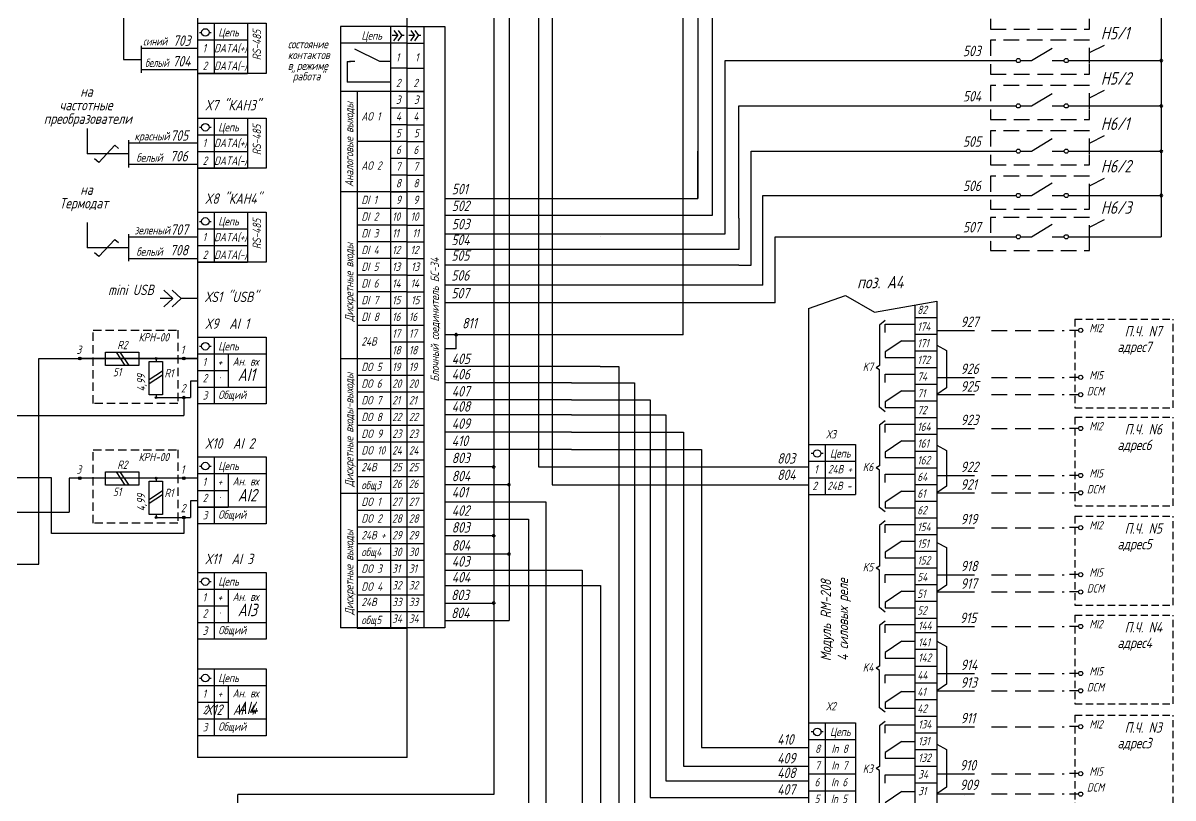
# Model space of a CAD drawing. Header units: millimetres. Extents: x 1283 to 2754, y -38 to 739.
# Drawn here: x 1430.7 to 1706.3, y 59.9 to 245.5 of the extents above; entities that cross this region are included whole.
import ezdxf

# ---------------------------------------------------------------- set-up
doc = ezdxf.new("R2010")
doc.units = ezdxf.units.MM
doc.linetypes.add('HIDDEN', pattern=[0.375, 0.25, -0.125])
doc.layers.add('MAIN', color=7, linetype='Continuous', lineweight=50)
doc.layers.add('АСУТП', color=7, linetype='Continuous')
doc.styles.add('GOST тип А', font='GOST_A.TTF', dxfattribs={"oblique": 15})
doc.styles.get("Standard").update_dxf_attribs({"font": 'GOST_A.TTF', "oblique": 15})
doc.styles.add('АСУТП', font='GOST_A.TTF', dxfattribs={"oblique": 15})

msp = doc.modelspace()

# ---------------------------------------------------------------- hatches: boundary and pattern name
h = msp.add_hatch(color=256)
edge = h.paths.add_edge_path()
edge.add_arc((1444.33, 165.16), 0.327, 0, 360)
h = msp.add_hatch(color=256)
edge = h.paths.add_edge_path()
edge.add_arc((1469.26, 165.16), 0.327, 0, 360)
h = msp.add_hatch(color=256)
edge = h.paths.add_edge_path()
edge.add_arc((1469.26, 155.77), 0.327, 0, 360)
h = msp.add_hatch(color=256)
edge = h.paths.add_edge_path()
edge.add_arc((1469.26, 155.77), 0.327, 0, 360)
h = msp.add_hatch(color=256)
edge = h.paths.add_edge_path()
edge.add_arc((1444.33, 136.47), 0.327, 0, 360)
h = msp.add_hatch(color=256)
edge = h.paths.add_edge_path()
edge.add_arc((1469.26, 136.47), 0.327, 0, 360)
h = msp.add_hatch(color=256)
edge = h.paths.add_edge_path()
edge.add_arc((1469.26, 127.08), 0.327, 0, 360)

# ---------------------------------------------------------------- linework, layer by layer
at = {"color": 7, "lineweight": 30}
for p, q in [((1472.49, 322.48), (1472.49, 69.56)), ((1522.79, 69.56), (1522.79, 322.48)), ((1472.97, 243.26), (1473.5, 243.26)), ((1475.3, 243.26), (1475.82, 243.26)), ((1520.5, 242.49), (1519.18, 242.49)), ((1522.03, 242.49), (1521.5, 242.49)), ((1472.97, 220.54), (1473.5, 220.54)), ((1475.3, 220.54), (1475.82, 220.54)), ((1472.97, 198), (1473.5, 198)), ((1475.3, 198), (1475.82, 198)), ((1472.97, 168.08), (1473.5, 168.08)), ((1475.3, 168.08), (1475.82, 168.08)), ((1472.97, 139.39), (1473.5, 139.39)), ((1475.3, 139.39), (1475.82, 139.39)), ((1472.97, 111.72), (1473.5, 111.72)), ((1475.3, 111.72), (1475.82, 111.72)), ((1472.97, 88.62), (1473.5, 88.62)), ((1475.3, 88.62), (1475.82, 88.62)), ((1522.79, 69.56), (1472.49, 69.56))]:
    msp.add_line(p, q, dxfattribs=at)
at = {"color": 7}
for p, q in [((1543.5, 278.39), (1543.5, 66.91)), ((1547.17, 274.69), (1547.17, 102.37)), ((1588.91, 170.86), (1588.91, 268.95)), ((1703.45, 269.27), (1703.45, 194.31)), ((1592.41, 258.25), (1592.41, 203.48)), ((1595.95, 199.51), (1595.95, 247.4)), ((1686.39, 238.5), (1689.86, 240.24)), ((1672.34, 236.52), (1677.34, 239.52)), ((1598.95, 236.55), (1668.7, 236.55)), ((1598.95, 195.05), (1598.95, 236.55)), ((1669.7, 236.52), (1672.34, 236.52)), ((1677.34, 236.52), (1680.17, 236.52)), ((1681.17, 236.51), (1703.44, 236.51)), ((1518.84, 231.34), (1508.35, 231.34)), ((1686.39, 227.65), (1689.86, 229.4)), ((1672.34, 225.67), (1677.34, 228.67)), ((1602.2, 225.7), (1668.7, 225.7)), ((1602.2, 198.76), (1602.2, 225.7)), ((1669.7, 225.67), (1672.34, 225.67)), ((1677.34, 225.67), (1680.17, 225.67)), ((1681.17, 225.66), (1703.44, 225.66)), ((1672.34, 214.82), (1677.34, 217.82)), ((1686.39, 216.8), (1689.86, 218.55)), ((1452.72, 216.23), (1448.88, 212.09)), ((1452.72, 216.23), (1453.61, 215.49)), ((1448.88, 212.09), (1447.85, 212.98)), ((1592.41, 203.48), (1592.41, 214.85)), ((1605.2, 214.85), (1668.7, 214.85)), ((1605.2, 187.5), (1605.2, 214.85)), ((1669.7, 214.82), (1672.34, 214.82)), ((1677.34, 214.82), (1680.17, 214.82)), ((1681.17, 214.81), (1703.44, 214.81)), ((1672.34, 204.21), (1677.34, 207.21)), ((1686.39, 206.61), (1689.86, 208.36)), ((1607.95, 182.75), (1607.95, 204.2)), ((1669.7, 204.21), (1672.34, 204.21)), ((1677.34, 204.21), (1680.17, 204.21)), ((1681.17, 204.2), (1703.44, 204.2)), ((1602.2, 198.76), (1602.2, 191.25)), ((1686.39, 196.72), (1689.86, 198.46)), ((1672.34, 194.31), (1677.34, 197.31)), ((1452.72, 193.7), (1448.88, 189.56)), ((1452.72, 193.7), (1453.61, 192.96)), ((1562.55, 195.05), (1569.07, 195.05)), ((1610.95, 178.5), (1610.95, 194.3)), ((1669.7, 194.31), (1672.34, 194.31)), ((1677.34, 194.31), (1680.17, 194.31)), ((1681.17, 194.31), (1703.45, 194.31)), ((1448.88, 189.56), (1447.85, 190.44)), ((1602.2, 187.5), (1605.2, 187.5)), ((1466.61, 179.51), (1463.54, 179.51)), ((1472.65, 179.5), (1468.55, 179.5)), ((1618.91, 177.11), (1627.75, 180.25)), ((1627.75, 180.25), (1634.75, 176.25)), ((1634.75, 176.25), (1649.66, 178.9)), ((1637.28, 174.24), (1635.91, 173.17)), ((1649.66, 171.87), (1658.69, 171.87)), ((1683.65, 171.9), (1681.45, 171.9)), ((1649.66, 168.37), (1652.01, 167.11)), ((1531.79, 130.84), (1547.3, 130.84)), ((1547.3, 130.84), (1556.01, 130.84)), ((1556.01, 130.84), (1556.01, 98.68)), ((1531.79, 126.65), (1542.11, 126.65)), ((1542.11, 126.65), (1551.87, 126.65)), ((1551.87, 126.65), (1551.87, 102.66)), ((1543.5, 122.7), (1531.79, 122.7)), ((1547.17, 118.31), (1531.79, 118.31)), ((1531.79, 114.48), (1547.3, 114.48)), ((1547.3, 114.48), (1564.72, 114.48)), ((1564.72, 114.48), (1564.72, 106.61)), ((1531.79, 110.77), (1542.11, 110.77)), ((1542.11, 110.77), (1569.12, 110.77)), ((1531.79, 106.58), (1543.5, 106.58)), ((1531.79, 102.37), (1547.17, 102.37))]:
    msp.add_line(p, q, dxfattribs=at)
for p, q in [((1554.25, 268.75), (1554.25, 232.25)), ((1557.5, 248.5), (1557.5, 232.75)), ((1554.25, 232.25), (1554.25, 139.19)), ((1557.5, 232.75), (1557.5, 134.93)), ((1602.2, 191.25), (1531.79, 191.25)), ((1602.2, 187.5), (1531.79, 187.5)), ((1607.95, 182.75), (1531.79, 182.75)), ((1610.95, 178.5), (1531.79, 178.5)), ((1534.5, 167.5), (1534.5, 170.86)), ((1635.91, 173.17), (1635.91, 163.45)), ((1534.5, 167.5), (1531.79, 167.5)), ((1652.01, 167.11), (1652.01, 158.11)), ((1434.5, 165.16), (1472.49, 165.16)), ((1434.5, 115.87), (1434.5, 165.16)), ((1458.48, 165.16), (1443.99, 165.16)), ((1462.64, 165.16), (1462.64, 164.47)), ((1569.04, 163.23), (1531.79, 163.23)), ((1569.04, 163.23), (1573.5, 163.23)), ((1573.5, 163.23), (1573.5, 51.55)), ((1635.91, 163.45), (1635.16, 162.95)), ((1635.91, 162.45), (1635.16, 162.95)), ((1635.91, 153.48), (1635.91, 162.45)), ((1649.66, 160.62), (1658.69, 160.62)), ((1683.65, 160.64), (1681.45, 160.64)), ((1470.82, 159.76), (1470.82, 155.78)), ((1562.13, 159.36), (1531.79, 159.36)), ((1562.13, 159.36), (1577.25, 159.36)), ((1577.25, 159.36), (1577.25, 55.71)), ((1652.01, 158.11), (1649.66, 156.5)), ((1462.64, 156.45), (1462.64, 155.78)), ((1462.64, 155.78), (1470.82, 155.78)), ((1469.26, 155.77), (1469.26, 151.73)), ((1469.26, 155.77), (1469.26, 151.5)), ((1562.13, 155.24), (1531.79, 155.24)), ((1562.13, 155.24), (1581, 155.24)), ((1581, 155.24), (1581, 60)), ((1649.66, 156.5), (1658.69, 156.5)), ((1683.65, 156.49), (1681.45, 156.49)), ((1562.13, 151.63), (1531.79, 151.63)), ((1562.13, 151.63), (1584.75, 151.63)), ((1584.75, 151.63), (1584.75, 64)), ((1637.28, 152.42), (1635.91, 153.48)), ((1418.86, 151.5), (1469.26, 151.5)), ((1637.28, 150.24), (1635.91, 149.17)), ((1635.91, 149.17), (1635.91, 139.45)), ((1562.13, 147.51), (1531.79, 147.51)), ((1562.13, 147.51), (1589, 147.51)), ((1589, 147.51), (1589, 67.5)), ((1649.66, 148.37), (1658.69, 148.37)), ((1683.65, 148.4), (1681.45, 148.4)), ((1562.13, 143.39), (1531.79, 143.39)), ((1562.13, 143.39), (1593.25, 143.39)), ((1593.25, 143.39), (1593.25, 72)), ((1649.66, 144.37), (1652.01, 143.11)), ((1652.01, 143.11), (1652.01, 134.61)), ((1543.5, 139.19), (1531.79, 139.19)), ((1554.25, 139.19), (1599, 139.19)), ((1599, 139.19), (1618.8, 139.19)), ((1635.91, 139.45), (1635.16, 138.95)), ((1635.91, 138.45), (1635.16, 138.95)), ((1635.91, 129.48), (1635.91, 138.45)), ((1437.5, 136.6), (1418.84, 136.6)), ((1437.5, 123.25), (1437.5, 136.6)), ((1441.75, 136.47), (1441.75, 128.37)), ((1444.33, 136.47), (1441.75, 136.47)), ((1458.48, 136.48), (1443.99, 136.48)), ((1462.64, 136.48), (1462.64, 135.79)), ((1649.66, 137.12), (1658.69, 137.12)), ((1683.65, 137.14), (1681.45, 137.14)), ((1547.17, 134.93), (1531.79, 134.93)), ((1557.5, 134.93), (1611.5, 134.93)), ((1602.68, 134.93), (1618.8, 134.93)), ((1652.01, 134.61), (1649.66, 133)), ((1649.66, 133), (1658.69, 133)), ((1683.65, 132.99), (1681.45, 132.99)), ((1470.82, 131.08), (1470.82, 127.1)), ((1418.86, 128.37), (1441.75, 128.37)), ((1462.64, 127.77), (1462.64, 127.1)), ((1462.64, 127.1), (1470.82, 127.1)), ((1469.26, 127.08), (1469.26, 123.25)), ((1637.28, 128.42), (1635.91, 129.48)), ((1637.28, 126.24), (1635.91, 125.17)), ((1635.91, 125.17), (1635.91, 115.45)), ((1649.66, 124.62), (1658.69, 124.62)), ((1683.65, 124.65), (1681.45, 124.65)), ((1469.26, 123.25), (1437.5, 123.25)), ((1649.66, 121.12), (1652.01, 119.86)), ((1652.01, 119.86), (1652.01, 110.86)), ((1418.86, 115.87), (1434.5, 115.87)), ((1635.91, 115.45), (1635.16, 114.95)), ((1635.91, 114.45), (1635.16, 114.95)), ((1635.91, 105.48), (1635.91, 114.45)), ((1649.66, 113.37), (1658.69, 113.37)), ((1683.65, 113.39), (1681.45, 113.39)), ((1569.12, 110.77), (1569.12, 47.6)), ((1652.01, 110.86), (1649.66, 109.25)), ((1649.66, 109.25), (1658.69, 109.25)), ((1683.65, 109.24), (1681.45, 109.24)), ((1564.72, 106.61), (1564.72, 43.62)), ((1637.28, 104.42), (1635.91, 105.48)), ((1551.87, 102.66), (1551.87, 60.75)), ((1637.28, 102.24), (1635.91, 101.17)), ((1635.91, 101.17), (1635.91, 91.45)), ((1649.66, 100.95), (1658.69, 100.95)), ((1683.65, 100.98), (1681.45, 100.98)), ((1556.01, 98.68), (1556.01, 60.75)), ((1649.66, 97.45), (1652.01, 96.19)), ((1652.01, 96.19), (1652.01, 87.19)), ((1635.91, 91.45), (1635.16, 90.95)), ((1635.91, 90.45), (1635.16, 90.95)), ((1635.91, 81.48), (1635.91, 90.45)), ((1649.66, 89.7), (1658.69, 89.7)), ((1683.65, 89.72), (1681.45, 89.72)), ((1652.01, 87.19), (1649.66, 85.58)), ((1649.66, 85.58), (1658.69, 85.58)), ((1683.65, 85.57), (1681.45, 85.57)), ((1637.28, 80.42), (1635.91, 81.48)), ((1637.28, 78.24), (1635.91, 77.17)), ((1635.91, 77.17), (1635.91, 67.45)), ((1649.66, 76.95), (1658.69, 76.95)), ((1683.65, 76.98), (1681.45, 76.98)), ((1593.25, 72), (1618.91, 72)), ((1649.66, 72.8), (1652.01, 71.54)), ((1652.01, 71.54), (1652.01, 62.49)), ((1543.5, 66.91), (1543.5, 60.75)), ((1589, 67.5), (1618.91, 67.5)), ((1635.91, 67.45), (1635.16, 66.95)), ((1635.91, 66.45), (1635.16, 66.95)), ((1635.91, 57.48), (1635.91, 66.45)), ((1584.75, 64), (1618.91, 64)), ((1649.66, 65.7), (1658.69, 65.7)), ((1683.65, 65.72), (1681.45, 65.72)), ((1482.15, 10.29), (1482.15, 60.75)), ((1543.5, 60.75), (1482.15, 60.75)), ((1551.87, 60.75), (1551.87, 58)), ((1556.01, 60.75), (1556.01, 55)), ((1652.01, 62.49), (1649.66, 60.88)), ((1649.66, 60.88), (1658.69, 60.88)), ((1683.65, 60.82), (1681.45, 60.82)), ((1581, 60), (1618.91, 60)), ((1656.24, 60.56), (1656.24, 60.56))]:
    msp.add_line(p, q)
at = {"lineweight": 30}
for p, q in [((1454.79, 264.69), (1454.79, 236.81)), ((1454.79, 236.81), (1459.02, 236.81)), ((1450.46, 166.68), (1458.48, 166.68)), ((1450.46, 163.51), (1450.46, 166.68)), ((1455.19, 163.51), (1453.09, 166.68)), ((1456.12, 163.51), (1454.01, 166.68)), ((1458.48, 166.68), (1458.48, 163.51)), ((1458.48, 163.51), (1450.46, 163.51)), ((1460.98, 156.45), (1460.98, 164.47)), ((1460.98, 164.47), (1464.15, 164.47)), ((1464.15, 164.47), (1464.15, 156.45)), ((1464.15, 162.12), (1460.98, 160.01)), ((1464.15, 161.19), (1460.98, 159.08)), ((1464.15, 156.45), (1460.98, 156.45)), ((1450.46, 137.99), (1458.48, 137.99)), ((1450.46, 134.82), (1450.46, 137.99)), ((1455.19, 134.82), (1453.09, 137.99)), ((1456.12, 134.82), (1454.01, 137.99)), ((1458.48, 137.99), (1458.48, 134.82)), ((1460.98, 127.77), (1460.98, 135.79)), ((1460.98, 135.79), (1464.15, 135.79)), ((1464.15, 135.79), (1464.15, 127.77)), ((1458.48, 134.82), (1450.46, 134.82)), ((1464.15, 133.43), (1460.98, 131.32)), ((1464.15, 132.5), (1460.98, 130.4)), ((1464.15, 127.77), (1460.98, 127.77))]:
    msp.add_line(p, q, dxfattribs=at)
at = {"color": 7, "lineweight": 30, "ltscale": 0.5}
for p, q in [((1472.49, 245.45), (1488.96, 245.45)), ((1476.49, 245.45), (1476.49, 233.45)), ((1484.49, 245.45), (1484.49, 233.45)), ((1488.96, 245.45), (1488.96, 233.45)), ((1522.79, 244.68), (1506.79, 244.68)), ((1506.79, 244.68), (1506.79, 100.63)), ((1518.79, 244.68), (1518.79, 100.63)), ((1519.6, 243.73), (1520.5, 242.49)), ((1519.6, 241.25), (1520.5, 242.49)), ((1520.6, 243.73), (1521.5, 242.49)), ((1520.6, 241.25), (1521.5, 242.49)), ((1459.02, 240.06), (1459.02, 233.61)), ((1472.49, 241.45), (1484.49, 241.45)), ((1522.79, 240.68), (1506.79, 240.68)), ((1488.96, 233.45), (1472.49, 233.45)), ((1526.79, 229.1), (1506.79, 229.1)), ((1510.79, 229.1), (1510.79, 100.63)), ((1472.49, 222.73), (1488.96, 222.73)), ((1476.49, 222.73), (1476.49, 210.73)), ((1484.49, 222.73), (1484.49, 210.73)), ((1488.96, 222.73), (1488.96, 210.73)), ((1472.49, 218.73), (1484.49, 218.73)), ((1455.98, 217.44), (1455.98, 210.99)), ((1455.98, 214.19), (1446.11, 214.19)), ((1488.96, 210.73), (1472.49, 210.73)), ((1526.79, 205.1), (1506.79, 205.1)), ((1472.49, 200.2), (1488.96, 200.2)), ((1476.49, 200.2), (1476.49, 188.2)), ((1484.49, 200.2), (1484.49, 188.2)), ((1488.96, 200.2), (1488.96, 188.2)), ((1472.49, 196.2), (1484.49, 196.2)), ((1455.98, 194.91), (1455.98, 188.46)), ((1455.98, 191.66), (1446.11, 191.66)), ((1488.96, 188.2), (1472.49, 188.2)), ((1472.49, 170.27), (1488.96, 170.27)), ((1476.49, 170.27), (1476.49, 154.27)), ((1488.96, 170.27), (1488.96, 154.27)), ((1472.49, 166.27), (1488.96, 166.27)), ((1479.84, 166.27), (1479.84, 158.28)), ((1526.79, 165.1), (1506.79, 165.1)), ((1472.49, 158.28), (1488.96, 158.28)), ((1488.96, 154.27), (1472.49, 154.27)), ((1472.49, 141.58), (1488.96, 141.58)), ((1476.49, 141.58), (1476.49, 125.58)), ((1488.96, 141.58), (1488.96, 125.58)), ((1472.49, 137.58), (1488.96, 137.58)), ((1479.84, 137.58), (1479.84, 129.59)), ((1526.79, 132.79), (1506.79, 132.79)), ((1472.49, 129.59), (1488.96, 129.59)), ((1488.96, 125.58), (1472.49, 125.58)), ((1472.49, 113.92), (1488.96, 113.92)), ((1476.49, 113.92), (1476.49, 97.92)), ((1488.96, 113.92), (1488.96, 97.92)), ((1472.49, 109.92), (1488.96, 109.92)), ((1479.84, 109.92), (1479.84, 101.92)), ((1472.49, 101.92), (1488.96, 101.92)), ((1531.79, 100.63), (1506.79, 100.63)), ((1488.96, 97.92), (1472.49, 97.92)), ((1472.49, 90.81), (1488.96, 90.81)), ((1476.49, 90.81), (1476.49, 74.81)), ((1488.96, 90.81), (1488.96, 74.81)), ((1472.49, 86.81), (1488.96, 86.81)), ((1479.84, 86.81), (1479.84, 78.82)), ((1472.49, 78.82), (1488.96, 78.82)), ((1488.96, 74.81), (1472.49, 74.81))]:
    msp.add_line(p, q, dxfattribs=at)
at = {"color": 7, "linetype": 'HIDDEN', "ltscale": 15}
for p, q in [((1662.51, 246.53), (1662.51, 244.08)), ((1686.27, 244.08), (1686.27, 246.53)), ((1662.51, 244.08), (1686.27, 244.08)), ((1662.51, 241.41), (1662.51, 235.79)), ((1686.27, 241.41), (1662.51, 241.41)), ((1686.27, 235.79), (1686.27, 241.41)), ((1662.51, 235.68), (1662.51, 233.23)), ((1686.27, 233.23), (1686.27, 235.68)), ((1662.51, 233.23), (1686.27, 233.23)), ((1662.51, 230.56), (1662.51, 224.94)), ((1686.27, 230.56), (1662.51, 230.56)), ((1686.27, 224.94), (1686.27, 230.56)), ((1662.51, 224.83), (1662.51, 222.38)), ((1686.27, 222.38), (1686.27, 224.83)), ((1662.51, 222.38), (1686.27, 222.38)), ((1662.51, 219.71), (1662.51, 214.09)), ((1686.27, 219.71), (1662.51, 219.71)), ((1686.27, 214.09), (1686.27, 219.71)), ((1662.51, 213.98), (1662.51, 211.53)), ((1686.27, 211.53), (1686.27, 213.98)), ((1662.51, 211.53), (1686.27, 211.53)), ((1662.51, 208.86), (1662.51, 203.24)), ((1686.27, 208.86), (1662.51, 208.86)), ((1686.27, 203.24), (1686.27, 208.86)), ((1662.51, 203.13), (1662.51, 200.89)), ((1686.27, 200.89), (1686.27, 203.13)), ((1662.51, 200.89), (1686.27, 200.89)), ((1662.51, 198.97), (1662.51, 193.34)), ((1686.27, 198.97), (1662.51, 198.97)), ((1686.27, 193.34), (1686.27, 198.97)), ((1662.51, 193.24), (1662.51, 191)), ((1686.27, 191), (1686.27, 193.24)), ((1662.51, 191), (1686.27, 191)), ((1662.8, 171.87), (1680.15, 171.87))]:
    msp.add_line(p, q, dxfattribs=at)
at = {"color": 7, "ltscale": 0.5}
for p, q in [((1472.49, 239.45), (1459.02, 239.45)), ((1472.49, 237.45), (1484.49, 237.45)), ((1472.4, 234.32), (1459.02, 234.32)), ((1522.79, 234.71), (1518.79, 234.71)), ((1472.49, 233.45), (1484.49, 233.45)), ((1522.79, 229.1), (1510.79, 229.1)), ((1522.79, 225.1), (1518.79, 225.1)), ((1522.79, 221.1), (1518.79, 221.1)), ((1455.98, 217.34), (1455.98, 210.89)), ((1472.49, 216.73), (1455.98, 216.73)), ((1522.79, 217.1), (1510.79, 217.1)), ((1472.49, 214.73), (1484.49, 214.73)), ((1522.79, 213.1), (1518.79, 213.1)), ((1472.4, 211.6), (1455.98, 211.6)), ((1472.49, 210.73), (1484.49, 210.73)), ((1522.79, 209.1), (1518.79, 209.1)), ((1518.79, 205.1), (1522.79, 205.1)), ((1607.95, 204.2), (1668.62, 204.2)), ((1531.9, 203.48), (1592.41, 203.48)), ((1522.79, 201.1), (1510.79, 201.1)), ((1531.9, 199.51), (1595.95, 199.51)), ((1522.79, 197.1), (1510.79, 197.1)), ((1472.49, 194.2), (1455.98, 194.2)), ((1522.79, 193.1), (1510.79, 193.1)), ((1531.9, 195.05), (1562.55, 195.05)), ((1569.07, 195.05), (1598.95, 195.05)), ((1610.95, 194.3), (1668.62, 194.3)), ((1472.49, 192.2), (1484.49, 192.2)), ((1472.4, 189.07), (1455.98, 189.07)), ((1472.49, 188.2), (1484.49, 188.2)), ((1522.79, 189.1), (1510.79, 189.1)), ((1522.79, 185.1), (1510.79, 185.1)), ((1522.79, 181.1), (1510.79, 181.1)), ((1526.79, 177.1), (1510.79, 177.1)), ((1526.79, 173.1), (1510.79, 173.1)), ((1588.91, 170.86), (1531.87, 170.86)), ((1588.91, 170.86), (1531.87, 170.86)), ((1526.79, 169.1), (1518.79, 169.1)), ((1468.98, 165.16), (1458.48, 165.16)), ((1472.49, 165.16), (1469.53, 165.16)), ((1526.79, 165.1), (1510.79, 165.1)), ((1472.49, 162.27), (1479.84, 162.27)), ((1526.79, 161.1), (1510.79, 161.1)), ((1472.49, 159.76), (1470.82, 159.76)), ((1472.49, 158.27), (1479.84, 158.27)), ((1526.79, 157.1), (1510.79, 157.1)), ((1526.79, 153.1), (1510.79, 153.1)), ((1526.79, 149.1), (1510.79, 149.1)), ((1526.79, 145.1), (1510.79, 145.1)), ((1526.79, 140.79), (1510.79, 140.79)), ((1468.98, 136.48), (1458.48, 136.48)), ((1472.49, 136.48), (1469.53, 136.48)), ((1526.79, 136.79), (1510.79, 136.79)), ((1472.49, 133.58), (1479.84, 133.58)), ((1526.79, 132.79), (1510.79, 132.79)), ((1526.79, 132.79), (1510.79, 132.79)), ((1472.49, 131.08), (1470.82, 131.08)), ((1472.49, 129.58), (1479.84, 129.58)), ((1526.79, 128.79), (1510.79, 128.79)), ((1526.79, 124.79), (1510.79, 124.79)), ((1526.79, 120.79), (1510.79, 120.79)), ((1526.79, 116.79), (1510.79, 116.79)), ((1526.79, 112.79), (1510.79, 112.79)), ((1526.79, 108.48), (1510.79, 108.48)), ((1472.49, 105.92), (1479.84, 105.92)), ((1526.79, 104.48), (1510.79, 104.48)), ((1472.49, 101.92), (1479.84, 101.92)), ((1522.79, 100.48), (1510.79, 100.48)), ((1472.49, 82.81), (1479.84, 82.81)), ((1472.49, 78.81), (1479.84, 78.81))]:
    msp.add_line(p, q, dxfattribs=at)
at = {"color": 7, "linetype": 'Continuous'}
for p, q in [((1516.22, 236.29), (1510.22, 239.29)), ((1508.35, 236.29), (1509.22, 236.29)), ((1508.35, 236.29), (1508.35, 231.34)), ((1510.22, 236.29), (1508.96, 236.29)), ((1516.22, 236.29), (1516.22, 236.29)), ((1518.73, 236.29), (1516.22, 236.29)), ((1517, 236.29), (1516.22, 236.29)), ((1516.83, 236.29), (1516.38, 236.29))]:
    msp.add_line(p, q, dxfattribs=at)
at = {"color": 1}
msp.add_line((1569.07, 194.3), (1569.07, 194.3), dxfattribs=at)
at = {"color": 7, "lineweight": -3}
for p, q in [((1466.61, 179.51), (1464.44, 181.51)), ((1466.61, 179.51), (1464.44, 177.51)), ((1468.61, 179.51), (1466.44, 181.51)), ((1468.61, 179.51), (1466.44, 177.51))]:
    msp.add_line(p, q, dxfattribs=at)
at = {"linetype": 'HIDDEN', "ltscale": 7}
for p, q in [((1682.76, 174.61), (1682.76, 153.36)), ((1706.26, 153.36), (1706.26, 174.61)), ((1682.76, 153.36), (1706.26, 153.36)), ((1682.76, 151.11), (1682.76, 129.86)), ((1682.76, 151.11), (1706.26, 151.11)), ((1706.26, 129.86), (1706.26, 151.11)), ((1682.76, 129.86), (1706.26, 129.86)), ((1682.76, 127.36), (1682.76, 106.11)), ((1682.76, 127.36), (1706.26, 127.36)), ((1706.26, 106.11), (1706.26, 127.36)), ((1682.76, 106.11), (1706.26, 106.11)), ((1682.76, 103.69), (1682.76, 82.44)), ((1682.76, 103.69), (1706.26, 103.69)), ((1706.26, 82.44), (1706.26, 103.69)), ((1682.76, 82.44), (1706.26, 82.44)), ((1682.76, 79.69), (1682.76, 58.44)), ((1682.76, 79.69), (1706.26, 79.69)), ((1706.26, 58.44), (1706.26, 79.69))]:
    msp.add_line(p, q, dxfattribs=at)
at = {"color": 7, "linetype": 'HIDDEN', "ltscale": 7}
msp.add_line((1682.76, 174.61), (1706.26, 174.61), dxfattribs=at)
at = {"linetype": 'HIDDEN', "ltscale": 15}
for p, q in [((1662.8, 160.62), (1680.15, 160.62)), ((1662.8, 156.5), (1680.15, 156.5)), ((1662.8, 148.37), (1680.15, 148.37)), ((1662.8, 137.12), (1680.15, 137.12)), ((1662.8, 133), (1680.15, 133)), ((1662.8, 124.62), (1680.15, 124.62)), ((1662.8, 113.37), (1680.15, 113.37)), ((1662.8, 109.25), (1680.15, 109.25)), ((1662.8, 100.95), (1680.15, 100.95)), ((1662.8, 89.7), (1680.15, 89.7)), ((1662.8, 85.58), (1680.15, 85.58)), ((1662.8, 76.95), (1680.15, 76.95)), ((1662.8, 65.7), (1680.15, 65.7)), ((1662.8, 60.88), (1680.15, 60.88))]:
    msp.add_line(p, q, dxfattribs=at)
at = {"linetype": 'HIDDEN', "ltscale": 8}
for points in [[(1447.51, 171.95), (1467.81, 171.95), (1467.81, 154.39), (1447.51, 154.39)], [(1447.51, 143.27), (1467.81, 143.27), (1467.81, 125.7), (1447.51, 125.7)]]:
    msp.add_lwpolyline(points, close=True, dxfattribs=at)
at = {"color": 7, "linetype": 'Continuous', "lineweight": 30}
for centre in [(1474.4, 243.26), (1474.4, 220.54), (1474.4, 198), (1474.4, 168.08), (1474.4, 139.39), (1474.4, 111.72), (1474.4, 88.62)]:
    msp.add_circle(centre, 0.9, dxfattribs=at)
at = {"color": 7}
for centre in [(1669.2, 236.52), (1680.67, 236.52), (1669.2, 225.67), (1680.67, 225.67), (1669.2, 214.82), (1680.67, 214.82), (1669.2, 204.21), (1680.67, 204.21), (1669.2, 194.31), (1680.67, 194.31), (1684.15, 171.9)]:
    msp.add_circle(centre, 0.5, dxfattribs=at)
at = {"color": 7, "lineweight": 50, "ltscale": 0.5}
for centre in [(1703.44, 236.51), (1703.44, 225.66), (1703.44, 214.81), (1703.44, 204.2)]:
    msp.add_circle(centre, 0.208, dxfattribs=at)
for centre, radius in [((1444.33, 165.16), 0.327), ((1462.64, 165.16), 0.227), ((1469.26, 165.16), 0.327), ((1684.15, 160.64), 0.5), ((1462.64, 155.78), 0.227), ((1469.26, 155.77), 0.327), ((1469.26, 155.77), 0.327), ((1684.15, 156.49), 0.5), ((1684.15, 148.4), 0.5), ((1444.33, 136.47), 0.327), ((1462.64, 136.47), 0.227), ((1469.26, 136.47), 0.327), ((1684.15, 137.14), 0.5), ((1684.15, 132.99), 0.5), ((1462.64, 127.1), 0.227), ((1469.26, 127.08), 0.327), ((1684.15, 124.65), 0.5), ((1684.15, 113.39), 0.5), ((1684.15, 109.24), 0.5), ((1684.15, 100.98), 0.5), ((1684.15, 89.72), 0.5), ((1684.15, 85.57), 0.5), ((1684.15, 76.98), 0.5), ((1684.15, 76.98), 0.5), ((1684.15, 65.72), 0.5), ((1684.15, 65.72), 0.5), ((1684.15, 60.82), 0.5), ((1684.15, 60.82), 0.5)]:
    msp.add_circle(centre, radius)
at = {"layer": 'АСУТП', "color": 7, "lineweight": 30, "ltscale": 0.5}
for p, q in [((1520.6, 243.73), (1521.5, 242.49)), ((1520.6, 241.25), (1521.5, 242.49)), ((1522.79, 244.68), (1531.79, 244.68)), ((1523.6, 243.73), (1524.5, 242.49)), ((1523.6, 241.25), (1524.5, 242.49)), ((1524.6, 243.73), (1525.5, 242.49)), ((1524.6, 241.25), (1525.5, 242.49)), ((1526.79, 244.68), (1526.79, 100.63)), ((1531.79, 244.68), (1531.79, 100.63)), ((1522.79, 240.68), (1526.79, 240.68)), ((1649.66, 174.92), (1644.41, 174.92))]:
    msp.add_line(p, q, dxfattribs=at)
at = {"layer": 'АСУТП', "color": 7, "lineweight": 30}
for p, q in [((1522.03, 242.49), (1521.5, 242.49)), ((1524.5, 242.49), (1523.18, 242.49)), ((1526.03, 242.49), (1525.5, 242.49)), ((1446.11, 220.28), (1446.11, 214.19)), ((1446.11, 197.75), (1446.11, 191.66))]:
    msp.add_line(p, q, dxfattribs=at)
at = {"layer": 'АСУТП', "color": 7, "ltscale": 0.5}
for p, q in [((1522.79, 234.71), (1526.79, 234.71)), ((1522.79, 229.1), (1526.79, 229.1)), ((1522.79, 225.1), (1526.79, 225.1)), ((1522.79, 221.1), (1526.79, 221.1)), ((1522.79, 217.1), (1526.79, 217.1)), ((1522.79, 213.1), (1526.79, 213.1)), ((1522.79, 209.1), (1526.79, 209.1)), ((1526.79, 205.1), (1522.79, 205.1)), ((1522.79, 201.1), (1526.79, 201.1)), ((1522.79, 197.1), (1526.79, 197.1)), ((1522.79, 193.1), (1526.79, 193.1)), ((1522.79, 189.1), (1526.79, 189.1)), ((1522.79, 185.1), (1526.79, 185.1)), ((1522.79, 181.1), (1526.79, 181.1)), ((1649.66, 170.92), (1644.41, 170.92))]:
    msp.add_line(p, q, dxfattribs=at)
at = {"layer": 'АСУТП', "linetype": 'Continuous', "lineweight": 30}
for p, q in [((1618.91, 177.11), (1618.91, 6.84)), ((1641.28, 157.42), (1637.28, 154.75)), ((1641.28, 145.42), (1637.28, 142.75)), ((1641.28, 133.42), (1637.28, 130.75)), ((1641.28, 121.42), (1637.28, 118.75)), ((1641.28, 109.42), (1637.28, 106.75)), ((1641.28, 97.42), (1637.28, 94.75)), ((1641.28, 85.42), (1637.28, 82.75)), ((1641.28, 73.42), (1637.28, 70.75)), ((1641.28, 61.42), (1637.28, 58.75))]:
    msp.add_line(p, q, dxfattribs=at)
at = {"layer": 'АСУТП', "lineweight": 30, "ltscale": 0.5}
for p, q in [((1644.41, 177.97), (1644.41, 91.42)), ((1649.66, 162.92), (1644.41, 162.92)), ((1649.66, 162.92), (1644.41, 162.92)), ((1649.66, 162.92), (1644.41, 162.92)), ((1649.66, 150.92), (1644.41, 150.92)), ((1618.91, 144.59), (1630.16, 144.59)), ((1622.91, 144.59), (1622.91, 132.59)), ((1630.16, 144.59), (1630.16, 132.59)), ((1618.91, 140.59), (1630.16, 140.59)), ((1649.66, 138.92), (1644.41, 138.92)), ((1649.66, 138.92), (1644.41, 138.92)), ((1649.66, 138.92), (1644.41, 138.92)), ((1618.91, 132.59), (1630.16, 132.59)), ((1649.66, 126.92), (1644.41, 126.92)), ((1649.66, 114.92), (1644.41, 114.92)), ((1649.66, 114.92), (1644.41, 114.92)), ((1649.66, 114.92), (1644.41, 114.92)), ((1649.66, 102.92), (1644.41, 102.92)), ((1649.66, 102.92), (1644.41, 102.92)), ((1649.66, 91.42), (1644.41, 91.42)), ((1644.41, 91.42), (1644.41, 79.42)), ((1618.91, 77.89), (1630.16, 77.89)), ((1622.91, 77.89), (1622.91, 41.64)), ((1630.16, 77.89), (1630.16, 41.64)), ((1649.66, 79.42), (1644.41, 79.42)), ((1649.66, 79.42), (1644.41, 79.42)), ((1644.41, 79.42), (1644.41, 67.42)), ((1618.91, 73.89), (1630.16, 73.89)), ((1649.66, 67.42), (1644.41, 67.42)), ((1649.66, 67.42), (1644.41, 67.42)), ((1644.41, 67.42), (1644.41, 55.42))]:
    msp.add_line(p, q, dxfattribs=at)
at = {"layer": 'АСУТП', "lineweight": 30}
for p, q in [((1649.66, 178.9), (1649.66, 6.84)), ((1620.1, 142.4), (1619.58, 142.4)), ((1622.43, 142.4), (1621.9, 142.4)), ((1620.11, 75.7), (1619.58, 75.7)), ((1622.43, 75.7), (1621.91, 75.7))]:
    msp.add_line(p, q, dxfattribs=at)
at = {"layer": 'АСУТП', "color": 7}
for p, q in [((1637.28, 173.42), (1644.41, 173.42)), ((1637.28, 171.42), (1637.28, 173.42))]:
    msp.add_line(p, q, dxfattribs=at)
at = {"layer": 'АСУТП', "color": 7, "linetype": 'Continuous', "lineweight": 30}
msp.add_line((1641.28, 169.42), (1637.28, 166.75), dxfattribs=at)
at = {"layer": 'АСУТП', "color": 7, "lineweight": -3}
msp.add_line((1641.28, 169.42), (1644.41, 169.42), dxfattribs=at)
at = {"layer": 'АСУТП'}
for p, q in [((1637.28, 166.75), (1637.28, 165.42)), ((1637.28, 165.42), (1644.41, 165.42)), ((1637.28, 161.42), (1644.41, 161.42)), ((1637.28, 159.42), (1637.28, 161.42)), ((1637.28, 154.75), (1637.28, 153.42)), ((1637.28, 153.42), (1644.41, 153.42)), ((1637.28, 149.42), (1644.41, 149.42)), ((1637.28, 147.42), (1637.28, 149.42)), ((1637.28, 142.75), (1637.28, 141.42)), ((1637.28, 141.42), (1644.41, 141.42)), ((1637.28, 137.42), (1644.41, 137.42)), ((1637.28, 135.42), (1637.28, 137.42)), ((1637.28, 130.75), (1637.28, 129.42)), ((1637.28, 129.42), (1644.41, 129.42)), ((1637.28, 125.42), (1644.41, 125.42)), ((1637.28, 123.42), (1637.28, 125.42)), ((1637.28, 118.75), (1637.28, 117.42)), ((1637.28, 117.42), (1644.41, 117.42)), ((1637.28, 113.42), (1644.41, 113.42)), ((1637.28, 111.42), (1637.28, 113.42)), ((1637.28, 106.75), (1637.28, 105.42)), ((1637.28, 105.42), (1644.41, 105.42)), ((1637.28, 101.42), (1644.41, 101.42)), ((1637.28, 99.42), (1637.28, 101.42)), ((1637.28, 94.75), (1637.28, 93.42)), ((1637.28, 93.42), (1644.41, 93.42)), ((1637.28, 89.42), (1644.41, 89.42)), ((1637.28, 87.42), (1637.28, 89.42)), ((1637.28, 82.75), (1637.28, 81.42)), ((1637.28, 81.42), (1644.41, 81.42)), ((1637.28, 77.42), (1644.41, 77.42)), ((1637.28, 75.42), (1637.28, 77.42)), ((1637.28, 70.75), (1637.28, 69.42)), ((1637.28, 69.42), (1644.41, 69.42)), ((1637.28, 65.42), (1644.41, 65.42)), ((1637.28, 63.42), (1637.28, 65.42))]:
    msp.add_line(p, q, dxfattribs=at)
at = {"layer": 'АСУТП', "color": 7, "lineweight": -3, "ltscale": 0.5}
msp.add_line((1649.66, 166.92), (1644.41, 166.92), dxfattribs=at)
at = {"layer": 'АСУТП', "lineweight": -3}
for p, q in [((1641.28, 157.42), (1644.41, 157.42)), ((1641.28, 145.42), (1644.41, 145.42)), ((1641.28, 133.42), (1644.41, 133.42)), ((1641.28, 121.42), (1644.41, 121.42)), ((1641.28, 109.42), (1644.41, 109.42)), ((1641.28, 97.42), (1644.41, 97.42)), ((1641.28, 85.42), (1644.41, 85.42)), ((1641.28, 73.42), (1644.41, 73.42)), ((1641.28, 61.42), (1644.41, 61.42))]:
    msp.add_line(p, q, dxfattribs=at)
at = {"layer": 'АСУТП', "ltscale": 0.5}
for p, q in [((1649.66, 158.92), (1644.41, 158.92)), ((1649.66, 146.92), (1644.41, 146.92)), ((1618.91, 136.59), (1630.16, 136.59)), ((1649.66, 134.92), (1644.41, 134.92)), ((1649.66, 122.92), (1644.41, 122.92)), ((1649.66, 110.92), (1644.41, 110.92)), ((1649.66, 99.42), (1644.41, 99.42)), ((1649.66, 87.42), (1644.41, 87.42)), ((1649.66, 75.42), (1644.41, 75.42)), ((1618.91, 73.89), (1630.16, 73.89)), ((1618.91, 69.64), (1630.16, 69.64)), ((1618.91, 65.64), (1630.16, 65.64)), ((1649.66, 63.42), (1644.41, 63.42)), ((1618.91, 61.64), (1630.16, 61.64))]:
    msp.add_line(p, q, dxfattribs=at)
at = {"layer": 'АСУТП', "lineweight": -3, "ltscale": 0.5}
for p, q in [((1649.66, 154.92), (1644.41, 154.92)), ((1649.66, 142.92), (1644.41, 142.92)), ((1649.66, 130.92), (1644.41, 130.92)), ((1649.66, 118.92), (1644.41, 118.92)), ((1649.66, 106.92), (1644.41, 106.92)), ((1649.66, 95.42), (1644.41, 95.42)), ((1649.66, 83.42), (1644.41, 83.42)), ((1649.66, 71.42), (1644.41, 71.42))]:
    msp.add_line(p, q, dxfattribs=at)
at = {"layer": 'АСУТП', "lineweight": 50, "ltscale": 0.5}
for centre in [(1534.5, 170.86), (1543.5, 106.58)]:
    msp.add_circle(centre, 0.208, dxfattribs=at)
at = {"layer": 'АСУТП', "linetype": 'Continuous', "lineweight": 30}
for centre in [(1621, 142.4), (1621.01, 75.7)]:
    msp.add_circle(centre, 0.9, dxfattribs=at)
at = {"layer": 'АСУТП', "color": 7, "lineweight": 50, "ltscale": 0.5}
for centre in [(1543.5, 139.19), (1547.17, 134.93), (1543.5, 122.7), (1547.17, 118.31)]:
    msp.add_circle(centre, 0.208, dxfattribs=at)

# ---------------------------------------------------------------- texts
at = {"color": 7, "linetype": 'Continuous', "oblique": 15}
for s, height, p in [('Цепь', 2, (1477.49, 242.29)), ('Цепь', 2, (1511.79, 241.52)), ('Н5/1', 3, (1688.96, 241.6)), ('1', 2, (1473.75, 238.5)), ('DATA(+)', 2, (1476.49, 238.5)), ('состояние', 2, (1494.16, 239.46)), ('503', 2.5, (1655.91, 237.57)), ('контактов', 2, (1494.16, 236.88)), ('2', 2, (1473.75, 234.26)), ('DATA(-)', 2, (1476.49, 234.26)), ('в режиме', 2, (1494.16, 234.29)), ('"работа"', 2, (1494.44, 231.77)), ('2', 2, (1520.06, 230.15)), ('Н5/2', 3, (1688.96, 230.75)), (' на  ', 2.5, (1443.15, 227.86)), ('504', 2.5, (1655.91, 226.72)), ('частотные ', 2.5, (1439.45, 224.61)), ('X7 "КАН3"', 2.5, (1474.26, 224.58)), ('3', 2, (1520.06, 226.15)), ('преобразователи', 2.5, (1435.7, 221.36)), ('AО 1', 2, (1511.78, 222.15)), ('4', 2, (1520.06, 222.15)), ('Цепь', 2, (1477.49, 219.57)), ('Н6/1', 3, (1688.96, 219.9)), ('1', 2, (1473.75, 215.78)), ('DATA(+)', 2, (1476.49, 215.78)), ('5', 2, (1520.06, 218.15)), ('505', 2.5, (1655.91, 215.87)), ('6', 2, (1520.06, 214.15)), ('2', 2, (1473.75, 211.54)), ('DATA(-)', 2, (1476.49, 211.54)), ('AО 2', 2, (1511.78, 210.37)), ('Н6/2', 3, (1688.96, 209.72)), ('7', 2, (1520.06, 210.15)), ('8', 2, (1520.06, 206.15)), ('501', 2.5, (1533.44, 204.5)), ('506', 2.5, (1655.91, 205.26)), (' на  ', 2.5, (1443.15, 204.36)), ('X8 "КАН4"', 2.5, (1474.26, 202.2)), ('DI 1', 2, (1511.78, 202.15)), ('9', 2, (1520.06, 202.15)), ('Термодат', 2.5, (1439.45, 201.11)), ('502', 2.5, (1533.44, 200.47)), ('Н6/3', 3, (1688.96, 199.82)), ('Цепь', 2, (1477.49, 197.04)), ('DI 2', 2, (1511.78, 198.15)), ('10', 2, (1519.16, 198.15)), ('503', 2.5, (1533.45, 196.11)), ('DI 3', 2, (1511.78, 194.15)), ('11', 2, (1519.16, 194.15)), ('507', 2.5, (1655.91, 195.36)), ('1', 2, (1473.75, 193.25)), ('DATA(+)', 2, (1476.49, 193.25)), ('504', 2.5, (1533.34, 192.31)), ('2', 2, (1473.75, 189.01)), ('DATA(-)', 2, (1476.49, 189.01)), ('DI 4', 2, (1511.78, 190.15)), ('12', 2, (1519.16, 190.15)), ('505', 2.5, (1533.34, 188.56)), ('DI 5', 2, (1511.78, 186.15)), ('13', 2, (1519.16, 186.15)), ('506', 2.5, (1533.34, 183.81)), ('mini USB', 2.5, (1451.09, 180.34)), ('DI 6', 2, (1511.78, 182.15)), ('14', 2, (1519.16, 182.15)), ('507', 2.5, (1533.34, 179.56)), ('ХS1 "USB"', 2.5, (1474.26, 178.66)), ('DI 7', 2, (1511.78, 178.15)), ('15', 2, (1519.16, 178.15)), ('X9  AI 1', 2.5, (1474.26, 172.25)), ('DI 8', 2, (1511.78, 174.15)), ('16', 2, (1519.16, 174.15)), ('16', 2, (1523.16, 174.15)), ('811', 2.5, (1535.91, 172.38)), ('КРН-00', 2, (1458.39, 169.24)), ('17', 2, (1519.16, 170.15)), ('17', 2, (1523.16, 170.15)), ('3', 2, (1443.54, 166.26)), (' R2', 2, (1452.27, 167.39)), ('1', 2, (1468.53, 166.26)), ('Цепь', 2, (1477.49, 167.11)), ('24В', 2, (1511.78, 168.25)), ('18', 2, (1519.16, 166.15)), ('18', 2, (1523.16, 166.15)), ('Ан. вх', 2, (1480.93, 163.44)), ('405', 2.5, (1533.44, 163.85)), ('51', 2, (1452.27, 160.9)), (' R1', 2, (1463.59, 160.65)), ('1', 2, (1473.75, 163.32)), ('+', 2, (1477.33, 163.32)), ('AI1', 3, (1482.14, 159.78)), ('DО 5', 2, (1511.78, 162.15)), ('19', 2, (1519.16, 162.15)), ('19', 2, (1523.16, 162.15)), ('406', 2.5, (1533.44, 160.16)), ('2', 2, (1473.75, 159.44)), ('.', 2, (1477.8, 160.42)), ('DО 6', 2, (1511.78, 158.15)), ('20', 2, (1519.16, 158.15)), ('20', 2, (1523.16, 158.15)), ('2', 2, (1468.53, 157.02)), ('3', 2, (1473.75, 155.31)), ('Общий', 2, (1477.49, 155.46)), ('407', 2.5, (1533.44, 156.05)), ('DО 7', 2, (1511.78, 154.15)), ('21', 2, (1519.16, 154.15)), ('21', 2, (1523.16, 154.15)), ('408', 2.5, (1533.44, 152.43)), ('DО 8', 2, (1511.78, 150.15)), ('22', 2, (1519.16, 150.15)), ('22', 2, (1523.16, 150.15)), ('409', 2.5, (1533.44, 148.31)), ('X10  AI 2', 2.5, (1474.26, 143.56)), ('DO 9', 2, (1511.78, 146.15)), ('23', 2, (1519.16, 146.15)), ('23', 2, (1523.16, 146.15)), ('410', 2.5, (1533.44, 144.19)), ('DO 10', 2, (1511.78, 142.15)), ('24', 2, (1519.16, 142.15)), ('24', 2, (1523.16, 142.15)), (' R2', 2, (1452.27, 138.71)), ('КРН-00', 2, (1458.39, 140.56)), ('803', 2.5, (1533.44, 140.08)), ('3', 2, (1443.54, 137.57)), ('1', 2, (1468.53, 137.57)), ('Цепь', 2, (1477.49, 138.43)), ('24В ', 2, (1511.78, 138.15)), ('25', 2, (1519.16, 138.15)), ('25', 2, (1523.16, 138.15)), ('804', 2.5, (1533.44, 135.76)), ('1', 2, (1473.75, 134.63)), ('+', 2, (1477.33, 134.63)), ('Ан. вх', 2, (1480.93, 134.76)), ('общ3', 2, (1511.78, 133.84)), ('26', 2, (1519.16, 134.15)), ('26', 2, (1523.16, 134.15)), ('51', 2, (1452.27, 132.22)), (' R1', 2, (1463.59, 131.97)), ('2', 2, (1473.75, 130.76)), ('AI2', 3, (1482.14, 130.92)), ('2', 2, (1468.53, 128.33)), ('.', 2, (1477.8, 131.74)), ('DO 1', 2, (1511.78, 129.84)), ('27', 2, (1519.16, 129.84)), ('27', 2, (1523.16, 129.84)), ('3', 2, (1473.75, 126.63)), ('Общий', 2, (1477.49, 126.78)), ('DO 2', 2, (1511.78, 125.84)), ('28', 2, (1519.16, 125.84)), ('28', 2, (1523.16, 125.84)), ('24В +', 2, (1511.78, 121.84)), ('29', 2, (1519.16, 121.84)), ('29', 2, (1523.16, 121.84)), ('общ4', 2, (1511.78, 117.84)), ('30', 2, (1519.16, 117.84)), ('30', 2, (1523.16, 117.84)), ('X11  AI 3', 2.5, (1474.26, 115.89)), ('DO 3', 2, (1511.78, 113.84)), ('31', 2, (1519.16, 113.84)), ('31', 2, (1523.16, 113.84)), ('Цепь', 2, (1477.49, 110.76)), ('DO 4', 2, (1511.78, 109.53)), ('32', 2, (1519.16, 109.84)), ('32', 2, (1523.16, 109.84)), ('1', 2, (1473.75, 106.97)), ('+', 2, (1477.33, 106.97)), ('Ан. вх', 2, (1480.93, 107.09)), ('24В ', 2, (1511.78, 105.84)), ('33', 2, (1519.16, 105.84)), ('33', 2, (1523.16, 105.84)), ('2', 2, (1473.75, 103.09)), ('AI3', 3, (1482.14, 103.43)), ('.', 2, (1477.8, 104.07)), ('общ5', 2, (1511.78, 101.53)), ('34', 2, (1519.16, 101.84)), ('34', 2, (1523.16, 101.84)), ('3', 2, (1473.75, 98.96)), ('Общий', 2, (1477.49, 99.11)), ('Цепь', 2, (1477.49, 87.65)), ('1', 2, (1473.75, 83.86)), ('Ан. вх', 2, (1480.93, 83.98)), ('+', 2, (1477.33, 83.86)), ('AI4', 3, (1482.14, 79.97)), ('2', 2, (1473.75, 79.98)), ('X12  AI 4', 2.5, (1474.26, 79.79)), ('.', 2, (1477.8, 80.97)), ('3', 2, (1473.75, 75.85)), ('Общий', 2, (1477.49, 76))]:
    msp.add_text(s, height=height, dxfattribs=at).set_placement(p)
for s, p in [('RS-485', (1487.74, 236.59)), ('Аналоговые выходы', (1509.86, 206.28)), ('RS-485', (1487.74, 213.87)), ('RS-485', (1487.74, 191.34)), ('Дискретные входы', (1509.86, 174)), ('4,99', (1460, 157.25)), ('Дискретные входы-выходы', (1509.86, 134.42)), ('4,99', (1460, 128.57)), ('Дискретные выходы', (1509.86, 103.74))]:
    msp.add_text(s, height=2, rotation=90, dxfattribs=at).set_placement(p)
at = {"color": 7, "linetype": 'Continuous', "style": 'GOST тип А', "oblique": 15}
for s, height, p in [('поз. А4', 3, (1630.56, 181.96)), ('927', 2.5, (1655.37, 172.7)), ('П.Ч. N7', 2.5, (1694.68, 170.46)), ('адрес7', 2.5, (1692.93, 166.71)), ('926', 2.5, (1655.37, 161.45)), ('925', 2.5, (1655.37, 157.24)), ('923', 2.5, (1655.37, 149.2)), ('П.Ч. N6', 2.5, (1694.68, 146.96)), ('адрес6', 2.5, (1692.93, 143.21)), ('922', 2.5, (1655.37, 137.95)), ('921', 2.5, (1655.37, 133.74)), ('919', 2.5, (1655.37, 125.45)), ('П.Ч. N5', 2.5, (1694.68, 123.21)), ('адрес5', 2.5, (1692.93, 119.46)), ('918', 2.5, (1655.37, 114.2)), ('917', 2.5, (1655.37, 109.99)), ('915', 2.5, (1655.18, 101.78)), ('П.Ч. N4', 2.5, (1694.68, 99.54)), ('адрес4', 2.5, (1692.93, 95.79)), ('914', 2.5, (1655.37, 90.53)), ('913', 2.5, (1655.37, 86.32)), ('911', 2.5, (1655.37, 77.78)), ('П.Ч. N3', 2.5, (1694.68, 75.54)), ('адрес3', 2.5, (1692.93, 71.79)), ('910', 2.5, (1655.18, 66.49)), ('909', 2.5, (1655.18, 61.78))]:
    msp.add_text(s, height=height, dxfattribs=at).set_placement(p)
at = {"layer": 'MAIN', "color": 7, "linetype": 'Continuous', "lineweight": -3, "oblique": 15, "width": 0.9}
for s, p in [('синий', (1459.48, 240.13)), ('белый', (1459.94, 235))]:
    msp.add_text(s, height=2, dxfattribs=at).set_placement(p)
at = {"layer": 'MAIN', "color": 7, "linetype": 'Continuous', "lineweight": -3, "oblique": 15}
for s, height, p in [('красный ', 2, (1457.41, 217.41)), ('белый', 2, (1457.86, 212.28)), ('зеленый', 2, (1457.41, 194.88)), ('белый', 2, (1457.86, 189.75)), ('803', 2.5, (1611.41, 139.98)), ('804', 2.5, (1611.41, 136.06)), ('401', 2.5, (1533.44, 131.88)), ('402', 2.5, (1533.44, 127.48)), ('803', 2.5, (1533.44, 123.46)), ('804', 2.5, (1533.44, 119.15)), ('403', 2.5, (1533.44, 115.32)), ('404', 2.5, (1533.44, 111.52)), ('803', 2.5, (1533.27, 107.27)), ('804', 2.5, (1533.27, 102.96)), ('410', 2.5, (1611.42, 72.67)), ('409', 2.5, (1611.42, 68.17)), ('408', 2.5, (1611.42, 64.67)), ('407', 2.5, (1611.42, 60.67))]:
    msp.add_text(s, height=height, dxfattribs=at).set_placement(p)
at = {"layer": 'АСУТП', "color": 7, "linetype": 'Continuous', "style": 'АСУТП', "oblique": 15}
for s, height, p in [('703', 2.5, (1466.63, 240.04)), ('704', 2.5, (1466.53, 235.1)), ('1', 2, (1520.06, 236.29)), ('1', 2, (1524.67, 236.29)), ('2', 2, (1524.23, 230.15)), ('3', 2, (1524.39, 226.15)), ('4', 2, (1524.25, 222.15)), ('705', 2.5, (1466.02, 217.31)), ('5', 2, (1524.39, 218.15)), ('6', 2, (1524.25, 214.15)), ('706', 2.5, (1465.93, 212.38)), ('7', 2, (1520.06, 210.15)), ('7', 2, (1524.24, 210.15)), ('8', 2, (1524.25, 206.15)), ('9', 2, (1524.25, 202.15)), ('10', 2, (1523.57, 198.15)), ('707', 2.5, (1466.02, 194.78)), ('11', 2, (1524, 194.15)), ('708', 2.5, (1465.93, 189.85)), ('12', 2, (1523.56, 190.15)), ('13', 2, (1523.71, 186.15)), ('14', 2, (1523.57, 182.15)), ('15', 2, (1523.71, 178.15)), ('82', 2, (1644.99, 175.81)), ('174', 2, (1644.99, 171.81)), ('MI2', 2, (1686.21, 171.45)), ('171', 2, (1644.99, 167.81)), ('172', 2, (1644.99, 163.81)), ('K7', 2, (1631.92, 162.18)), ('74', 2, (1644.99, 159.81)), ('MI5', 2, (1686.21, 160.15)), ('71', 2, (1644.99, 155.81)), ('DCM', 2, (1685.61, 156.34)), ('72', 2, (1644.99, 151.81)), ('164', 2, (1644.99, 147.81)), ('MI2', 2, (1686.21, 147.95)), ('Х3', 2, (1623.14, 146.01)), ('Цепь', 2, (1624.05, 141.43)), ('161', 2, (1644.99, 143.81)), ('162', 2, (1644.99, 139.81)), ('1', 2, (1620.29, 137.64)), ('24В +', 2, (1623.57, 137.64)), ('K6', 2, (1631.92, 138.18)), ('64', 2, (1644.99, 135.81)), ('MI5', 2, (1686.21, 136.65)), ('2', 2, (1619.85, 133.64)), ('24В -', 2, (1623.42, 133.64)), ('61', 2, (1644.99, 131.81)), ('DCM', 2, (1685.61, 132.84)), ('62', 2, (1644.99, 127.81)), ('154', 2, (1644.99, 123.81)), ('MI2', 2, (1686.21, 124.2)), ('151', 2, (1644.99, 119.81)), ('K5', 2, (1631.92, 114.18)), ('152', 2, (1644.99, 115.81)), ('54', 2, (1644.99, 111.81)), ('MI5', 2, (1686.21, 112.9)), ('DCM', 2, (1685.61, 109.09)), ('51', 2, (1644.99, 107.81)), ('52', 2, (1644.99, 103.81)), ('144', 2, (1645.2, 100.16)), ('MI2', 2, (1686.21, 100.53)), ('141', 2, (1645.2, 96.16)), ('142', 2, (1645.2, 92.51)), ('K4', 2, (1631.92, 90.18)), ('MI5', 2, (1686.21, 89.23)), ('44', 2, (1644.99, 88.31)), ('41', 2, (1644.99, 84.31)), ('DCM', 2, (1685.61, 85.42)), ('Х2', 2, (1623.14, 80.86)), ('42', 2, (1644.99, 80.31)), ('134', 2, (1645.2, 76.53)), ('MI2', 2, (1686.21, 76.53)), ('Цепь', 2, (1624.06, 74.74)), ('131', 2, (1645.2, 72.53)), ('8', 2, (1620.51, 70.69)), ('In 8', 2, (1624.42, 70.69)), ('132', 2, (1645.2, 68.53)), ('7', 2, (1620.51, 66.69)), ('In 7', 2, (1624.42, 66.69)), ('K3', 2, (1631.92, 65.91)), ('34', 2, (1645.2, 64.55)), ('MI5', 2, (1686.21, 65.23)), ('6', 2, (1620.36, 62.69)), ('In 6', 2, (1624.32, 62.69)), ('DCM', 2, (1685.61, 61.42)), ('5', 2, (1620.36, 58.69)), ('In 5', 2, (1624.27, 58.69)), ('31', 2, (1645.2, 60.55))]:
    msp.add_text(s, height=height, dxfattribs=at).set_placement(p)
for s, height, p in [('Блочный соединитель БС-34', 2, (1530.37, 159.62)), ('Модуль RМ-208', 2.5, (1624.34, 92.64)), ('4 силовых реле ', 2.5, (1628.42, 92.72))]:
    msp.add_text(s, height=height, rotation=90, dxfattribs=at).set_placement(p)

doc.saveas('drawing.dxf')
